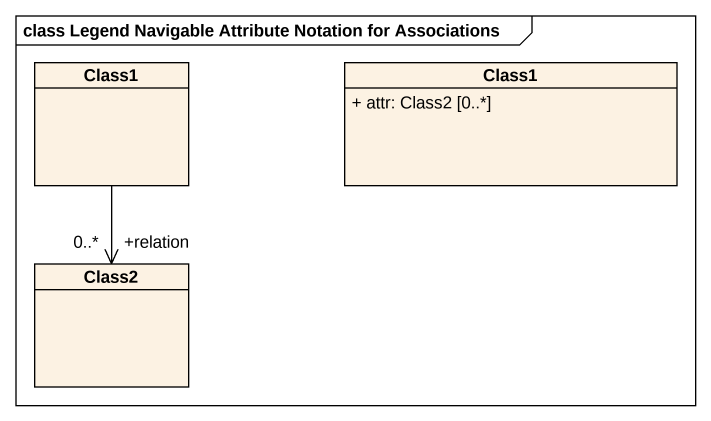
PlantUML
@startuml
mainframe class Legend Navigable Attribute Notation for Associations
hide circle
hide empty members
skinparam classAttributeIconSize 0
class Class1
class "Class1" as Class1_2 {
  + attr: Class2 [0..*]
}
class Class2
Class1 --> "+relation\n0..*" Class2
@enduml
